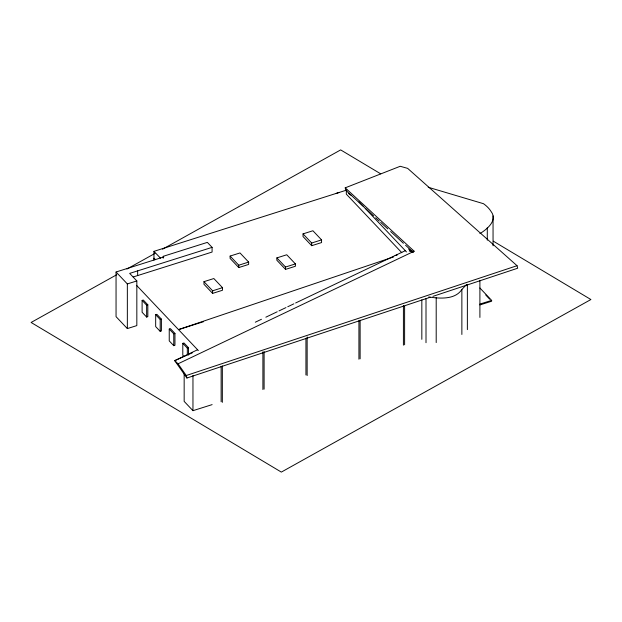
<?xml version="1.0" encoding="UTF-8"?>
<svg xmlns="http://www.w3.org/2000/svg" width="622" height="622" viewBox="0 0 622 622"><rect width="100%" height="100%" fill="white"/><g stroke="black" fill="none" stroke-linecap="round" stroke-linejoin="round"><path stroke-width="0.93" d="M466.764 284.316L461.866 289.471C455.141 299.882 439.614 298.614 428.791 296.966M479.896 233.623C486.653 229.549 497.965 220.561 491.147 211.597A46.518 26.855 0 0 0 483.519 203.713L428.208 187.253M116.765 274.714L31.1 322.468L281.331 472.098L590.9 299.532L493.308 241.173M126.942 269.038L154.932 253.442M162.56 249.189L340.669 149.902L380.711 173.841M432.92 296.367L517.691 268.222L517.038 265.703L407.635 168.36L400.203 166.284L345.21 187.844L414.143 251.218L411.966 252.252L408.638 249.088M197.508 349.782L174.728 360.643L186.903 378.036L430.16 297.285M255.323 322.204L261.458 319.28M265.843 317.189L277.225 311.762M278.983 310.922L285.988 307.579M287.745 306.747L293.872 303.824M295.629 302.984L405.14 250.759M192.447 352.752L174.728 360.643L178.055 363.808L414.143 251.218M393.594 256.925L178.498 329.613L203.518 321.706M410.139 251.335L411.982 250.713M178.055 363.808L186.25 375.517L517.038 265.703M153.953 260.113L153.953 251.358L346.827 190.029M336.23 193.388L339.254 192.439M163.205 258.2L163.205 256.326L207.359 242.378L212.086 247.362L212.086 252.058L133.217 276.969M212.086 247.362L129.679 273.392L136.832 280.942L136.832 325.594L127.347 328.587L116.05 316.652L116.05 272.008L163.78 256.925L163.205 256.326M116.05 272.008L127.347 283.935L136.832 280.942M230.109 256.07L239.991 252.944L248.644 262.087L248.644 264.436L238.762 267.553L230.109 258.418L230.109 256.07L238.762 265.205L238.762 267.553M303.031 233.88L312.913 230.754L321.566 239.89L321.566 242.572L311.684 245.69L303.031 236.554L303.031 233.88L311.684 243.015L311.684 245.69M238.762 265.205L248.644 262.087M311.684 243.015L321.566 239.89M142.111 300.403L143.301 300.029L147.826 304.803L147.826 316.676L146.636 317.049L142.111 312.275L142.111 300.403L146.636 305.184L146.636 317.049M276.86 257.897L286.742 254.771L295.403 263.907L295.403 266.263L285.521 269.38L276.86 260.245L276.86 257.897L285.521 267.032L285.521 269.38M203.962 281.665L213.844 278.539L222.497 287.675L222.497 290.264L212.615 293.382L203.962 284.246L203.962 281.665L212.615 290.801L212.615 293.382M146.636 305.184L147.826 304.803M285.521 267.032L295.403 263.907M212.615 290.801L222.497 287.675M155.671 314.716L156.868 314.343L161.393 319.117L161.393 330.99L160.196 331.363L155.671 326.589L155.671 314.716L160.196 319.498L160.196 331.363M160.196 319.498L161.393 319.117M409.222 251.031L411.056 250.456M395.157 255.58L397.427 254.864M169.238 329.038L170.428 328.657L174.953 333.431L174.953 345.303L173.763 345.676L169.238 340.903L169.238 329.038L173.763 333.812L173.763 345.676M173.763 333.812L174.953 333.431M184.089 356.585L182.798 355.216L182.798 343.352L183.995 342.971L188.52 347.752L188.52 355.053M182.798 343.352L187.323 348.126L188.52 347.752M479.904 317.438L479.904 304.943L491.644 301.235L491.644 300.387L479.904 304.096L479.904 280.491M184.159 373.752L184.159 401.384L192.96 410.675L212.133 404.619M348.522 193.434L351.585 195.619M410.178 250.254L412.487 251.988M362.921 206.037L345.863 190.363L345.21 187.844M365.759 208.658L373.581 215.842M375.711 217.801L379.264 221.067M380.687 222.373L387.794 228.904M390.632 231.524L403.429 243.28M405.56 245.239L413.373 252.423M153.953 251.358L160.53 258.192M479.896 287.986L491.644 300.387M485.774 295.03L489.693 299.166M359.026 201.847L406.461 251.902M401.789 252.672L346.33 194.15L346.33 190.348M136.832 285.638L198.356 350.567M186.25 375.517L186.903 378.036M493.052 215.904L493.052 245.776M487.29 227.668L487.29 240.193M479.997 304.065L479.927 304.935M467.371 284.627L467.371 329.629M461.866 289.471L461.866 334.473M436.201 297.573L436.201 342.574M426.008 298.653L426.008 342.699M421.833 299.843L421.833 339.34M404.611 306.18L404.611 344.782M403.414 305.596L403.414 345.156M360.122 320.229L360.122 358.832M358.925 320.61L358.925 359.213M307.144 336.961L307.144 375.564M305.938 338.298L305.938 374.98M264.101 351.516L264.101 389.154M262.904 351.897L262.904 389.535M222.342 365.915L222.342 402.356M221.137 366.296L221.137 401.773M192.96 375.416L192.96 410.675M187.323 348.126L187.323 354.517M137.649 270.873L137.649 275.569M127.347 283.935L127.347 328.587M155.267 259.592L153.953 258.223L155.275 259.607"/></g></svg>
